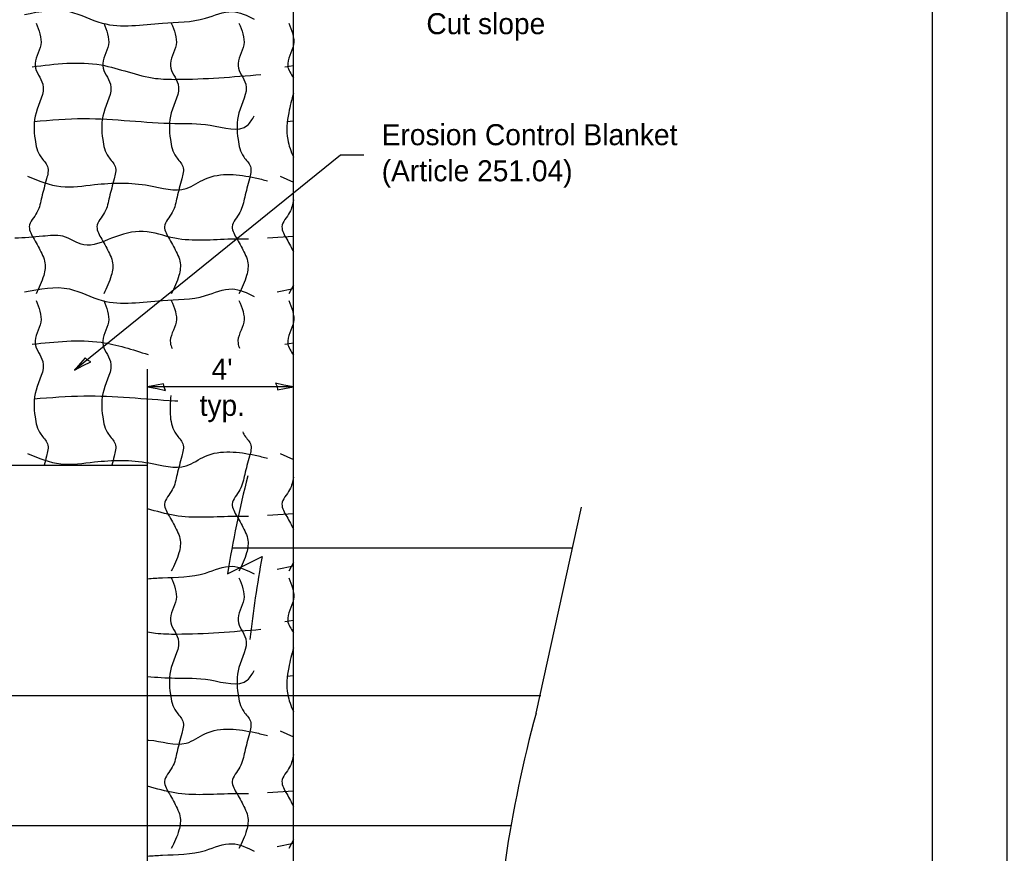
# Model space of a CAD drawing. Extents: x 0 to 2.83, y -0.12 to 1.83.
# Drawn here: x 2.286 to 2.833, y 0.745 to 1.207 of the extents above; entities that cross this region are included whole.
import ezdxf

# ---------------------------------------------------------------- set-up
doc = ezdxf.new("R2010")
doc.units = 0
for name, color, linetype in [('RD_Pr_Roadway_Dimensions', 7, 'Continuous'), ('RD_Pr_Roadway_Notes', 7, 'Continuous'), ('SH_General_Details', 7, 'Continuous'), ('SH_Printer_Plotting_Border', 7, 'Continuous')]:
    doc.layers.add(name, color=color, linetype=linetype)

msp = doc.modelspace()

# ---------------------------------------------------------------- linework, layer by layer
at = {"layer": 'RD_Pr_Roadway_Dimensions'}
for p, q in [((2.3567476301459562, 0.9405844182575739), (2.3567476301459562, 1.0129527515771486)), ((2.4377476301459566, 1.003084418257574), (2.3567476301459562, 1.003084418257574))]:
    msp.add_line(p, q, dxfattribs=at)
for points in [[(2.3667456301322174, 1.0009924182499446), (2.3659316301410986, 1.0029144182408847), (2.3656176301306084, 1.004756418248514), (2.3617476301459566, 1.003950418254236), (2.3567476301459562, 1.003084418257574), (2.3620816301373733, 1.0021144182483352)], [(2.427749630140324, 1.0051764182450866), (2.4285636301306974, 1.0032544182541467), (2.428877630141188, 1.0014124182465172), (2.4327476301459563, 1.0022184182407952), (2.4377476301459566, 1.003084418257574), (2.432413630134423, 1.004054418245951)]]:
    msp.add_lwpolyline(points, close=True, dxfattribs=at)
at = {"layer": 'RD_Pr_Roadway_Notes'}
for p, q in [((2.4636509634723858, 1.131516084909687), (2.316332630144615, 1.012316084921608)), ((2.476607630140145, 1.131516084909687), (2.4636509634723858, 1.131516084909687))]:
    msp.add_line(p, q, dxfattribs=at)
msp.add_lwpolyline([(2.3254209107032016, 1.0169786619345345), (2.3235791467493367, 1.017960795084635), (2.3221764008073107, 1.0191952438953018), (2.319674872524102, 1.016134379288057), (2.316332630144615, 1.012316084921608), (2.3210893922319604, 1.0149171751345194)], close=True, dxfattribs=at)
at = {"layer": 'SH_General_Details'}
for p, q in [((2.833327666666666, 0), (2.833327666666666, 1.8333333334922792)), ((2.4377476301459566, 0.49455108491579663), (2.4377476301459566, 1.2449927515784895)), ((2.4328892967967284, 1.1804127515758074), (2.4377476301459566, 1.1812010849120713)), ((2.4339459634689584, 1.1501727515856421), (2.4377476301459566, 1.1505810849073028)), ((2.430234296805222, 1.1199327515761055), (2.4377476301459566, 1.1164660849178827)), ((2.4377476301459566, 1.0864560849073028), (2.423340963470001, 1.085447751581917)), ((2.428644296812077, 1.0557410849134123), (2.4377476301459566, 1.057659418245653)), ((2.4377476301459566, 1.0594810849229492), (2.435010963466574, 1.0546760849157966)), ((2.4328892967967284, 1.0267010849120712), (2.4377476301459566, 1.027487751583258)), ((2.430234296805222, 0.9662210849131144), (2.4377476301459566, 0.9627544182541466)), ((1.9247476301459565, 0.959746084908644), (2.3567476301459562, 0.959746084908644)), ((2.3567476301459562, 0.5949460849168398), (2.3567476301459562, 0.959746084908644)), ((2.5721226301459565, 0.8221660849253334), (2.5974176301425294, 0.93634275158296)), ((2.4377476301459566, 0.9327444182435668), (2.423340963470001, 0.9317360849181808)), ((2.4010326301326943, 0.89946775158296), (2.420239296800454, 0.9091177515784896)), ((2.4039526301292673, 0.9138610849181807), (2.592435963478495, 0.9138610849181807)), ((2.428644296812077, 0.9020277515853442), (2.4377476301459566, 0.9039460849168397)), ((2.4377476301459566, 0.9057694182398416), (2.435010963466574, 0.9009627515877283)), ((2.4328892967967284, 0.872987751583258), (2.4377476301459566, 0.8737760849202669)), ((2.4339459634689584, 0.8427477515737213), (2.4377476301459566, 0.8431560849154985)), ((1.9247476301459565, 0.8319460849168396), (2.3567476301459562, 0.8319460849168396)), ((2.3567476301459562, 0.8319460849168396), (2.574850963460465, 0.8319460849168396)), ((2.430234296805222, 0.8125077515843011), (2.4377476301459566, 0.8090410849253333)), ((2.4377476301459566, 0.7790310849154986), (2.423340963470001, 0.7780227515901126)), ((1.9247476301459565, 0.7599460849168397), (2.3567476301459562, 0.7599460849168397)), ((2.3567476301459562, 0.7599460849168397), (2.558214296804924, 0.7599460849168397)), ((2.428644296812077, 0.7483160849216081), (2.4377476301459566, 0.7502344182531036)), ((2.4377476301459566, 0.7520560849110283), (2.435010963466574, 0.7472510849239923))]:
    msp.add_line(p, q, dxfattribs=at)
msp.add_lwpolyline([(0.16666099999999995, 1.791666666825613), (2.791661000019868, 1.791666666825613), (2.791661000019868, 0.04166666682561239), (0.16666099999999995, 0.04166666682561239)], close=True, dxfattribs=at)
for centre, start, end in [((3.099704170134474, 0.7827947528565921), 166.03945555555555, 170.51942499999998), ((3.117477480616976, 0.7841687790157891), 169.8401555555556, 173.60609166666677), ((3.2557533980874314, 0.6366918605568506), 164.82066111111112, 178.24052500000002)]:
    msp.add_arc(centre, 0.7083449831761316, start, end, dxfattribs=at)
for points in [[(2.288589296804924, 1.2094527515771485), (2.3135259634723857, 1.2110427515904105), (2.3315642968086494, 1.2046760849157965), (2.3649842968052224, 1.2046760849157965), (2.3888559634750677, 1.207331084907303), (2.403714296804924, 1.2110427515904105), (2.415915963477452, 1.206797751585642)], [(2.2949559634795382, 1.2046760849157965), (2.2976109634702993, 1.1926160849134124), (2.294424296802838, 1.1809460849168396), (2.2986692968076063, 1.1708660849134125), (2.2949559634795382, 1.1549510849120712), (2.294424296802838, 1.14009275158296), (2.2976109634702993, 1.1305460849205649), (2.3013242967991125, 1.1252360849181808), (2.300790963477452, 1.11834275158296), (2.2981359634665743, 1.1082627515795327), (2.295489296800454, 1.0997727515901126), (2.2912442967956856, 1.091816084921608), (2.2938909634618057, 1.0849160849253334), (2.2981359634665743, 1.0769577515924966), (2.2997259634604648, 1.0727210849131144), (2.29920096346419, 1.064756084919224), (2.2949559634795382, 1.0546760849157966)], [(2.3324559634795383, 1.2046760849157965), (2.3351109634702993, 1.1926160849134124), (2.331924296802838, 1.1809460849168396), (2.3361692968076064, 1.1708660849134125), (2.3324559634795383, 1.1549510849120712), (2.331924296802838, 1.14009275158296), (2.3351109634702993, 1.1305460849205649), (2.3388242967991126, 1.1252360849181808), (2.338290963477452, 1.11834275158296), (2.335635963466574, 1.1082627515795327), (2.332989296800454, 1.0997727515901126), (2.3287442967956853, 1.091816084921608), (2.3313909634618057, 1.0849160849253334), (2.335635963466574, 1.0769577515924966), (2.337225963460465, 1.0727210849131144), (2.3367009634641898, 1.064756084919224), (2.3324559634795383, 1.0546760849157966)], [(2.369955963479538, 1.2046760849157965), (2.3726109634702994, 1.1926160849134124), (2.369424296802838, 1.1809460849168396), (2.3736692968076065, 1.1708660849134125), (2.369955963479538, 1.1549510849120712), (2.369424296802838, 1.14009275158296), (2.3726109634702994, 1.1305460849205649), (2.3763242967991127, 1.1252360849181808), (2.375790963477452, 1.11834275158296), (2.373135963466574, 1.1082627515795327), (2.3704892968004536, 1.0997727515901126), (2.3662442967956854, 1.091816084921608), (2.368890963461806, 1.0849160849253334), (2.373135963466574, 1.0769577515924966), (2.3747259634604645, 1.0727210849131144), (2.37420096346419, 1.064756084919224), (2.369955963479538, 1.0546760849157966)], [(2.407455963479538, 1.2046760849157965), (2.4101109634702995, 1.1926160849134124), (2.406924296802838, 1.1809460849168396), (2.411169296807606, 1.1708660849134125), (2.407455963479538, 1.1549510849120712), (2.406924296802838, 1.14009275158296), (2.4101109634702995, 1.1305460849205649), (2.413824296799113, 1.1252360849181808), (2.413290963477452, 1.11834275158296), (2.410635963466574, 1.1082627515795327), (2.4079892968004537, 1.0997727515901126), (2.4037442967956855, 1.091816084921608), (2.406390963461806, 1.0849160849253334), (2.410635963466574, 1.0769577515924966), (2.4122259634604646, 1.0727210849131144), (2.41170096346419, 1.064756084919224), (2.407455963479538, 1.0546760849157966)], [(2.435010963466574, 1.2046760849157965), (2.437665963477452, 1.1926160849134124), (2.4344792968099904, 1.1809460849168396), (2.4377476301459566, 1.1743127515914535)], [(2.2928342968096924, 1.1804127515758074), (2.3310309634676174, 1.1814777515734232), (2.361270963477154, 1.174046084920565), (2.372940963473727, 1.1735127515795327), (2.4196292968062654, 1.1761677515904105)], [(2.4377476301459566, 1.1658794182541465), (2.435010963466574, 1.1549510849120712), (2.4344792968099904, 1.14009275158296), (2.437665963477452, 1.1305460849205649), (2.4377476301459566, 1.1303727515737212)], [(2.2938909634618057, 1.1501727515856421), (2.321484296805222, 1.1517627515795328), (2.371884296801497, 1.1491160849134123), (2.3915109634665743, 1.1480510849157965), (2.4122042967943442, 1.1480510849157965), (2.415915963477452, 1.1533527515734232)], [(2.29017929679807, 1.1199327515761055), (2.3087492968110337, 1.1140977515781916), (2.327319296803881, 1.1151560849154984), (2.3575592967933012, 1.1146310849192238), (2.3782442967956854, 1.1130410849253334), (2.3888559634750677, 1.11834275158296), (2.416449296799113, 1.1188760849239923), (2.423340963470001, 1.117277751585344)], [(2.4377476301459566, 1.1067477515737212), (2.435544296807606, 1.0997727515901126), (2.431299296802838, 1.091816084921608), (2.4339459634689584, 1.0849160849253334), (2.4377476301459566, 1.0778410849178828)], [(2.4127292968099905, 1.0849160849253334), (2.403180963463147, 1.0849160849253334), (2.371884296801497, 1.085447751581917), (2.3543709634607626, 1.0891610849107303), (2.336865963465531, 1.085447751581917), (2.321484296805222, 1.0817360849181807), (2.309805963463147, 1.0865127515795328), (2.2986692968076063, 1.0865127515795328), (2.283285963462849, 1.085447751581917)], [(2.288589296804924, 1.0557410849134123), (2.3135259634723857, 1.057331084907303), (2.3315642968086494, 1.0509627515877282), (2.3649842968052224, 1.0509627515877282), (2.3888559634750677, 1.0536177515784897), (2.403714296804924, 1.057331084907303), (2.415915963477452, 1.053086084922651)], [(2.2949559634795382, 1.0509627515877282), (2.2976109634702993, 1.0389027515853442), (2.294424296802838, 1.0272327515880264), (2.2986692968076063, 1.0171527515853442), (2.2949559634795382, 1.001237751583258), (2.294424296802838, 0.9863810849192238), (2.2976109634702993, 0.9768327515924967), (2.3013242967991125, 0.9715227515901125), (2.300790963477452, 0.9646310849192239), (2.299549296802838, 0.959746084908644)], [(2.3324559634795383, 1.0509627515877282), (2.3351109634702993, 1.0389027515853442), (2.331924296802838, 1.0272327515880264), (2.3361692968076064, 1.0171527515853442), (2.3324559634795383, 1.001237751583258), (2.331924296802838, 0.9863810849192238), (2.3351109634702993, 0.9768327515924967), (2.3388242967991126, 0.9715227515901125), (2.338290963477452, 0.9646310849192239), (2.337049296802838, 0.959746084908644)], [(2.369955963479538, 1.0509627515877282), (2.3726109634702994, 1.0389027515853442), (2.369424296802838, 1.0272327515880264), (2.3703559634750677, 1.0243194182517625)], [(2.407455963479538, 1.0509627515877282), (2.4101109634702995, 1.0389027515853442), (2.406924296802838, 1.0272327515880264), (2.4077742968073084, 1.0244660849178828)], [(2.435010963466574, 1.0509627515877282), (2.437665963477452, 1.0389027515853442), (2.4344792968099904, 1.0272327515880264), (2.4377476301459566, 1.020601084908346)], [(2.2928342968096924, 1.0267010849120712), (2.3310309634676174, 1.027766084909687), (2.3571126301353766, 1.0209527515771486)], [(2.2938909634618057, 0.9964610849226512), (2.321484296805222, 0.9980510849157966), (2.371884296801497, 0.9954027515853442), (2.3734759634604647, 0.9953177515866852)], [(2.3696492968073084, 0.9983244182469941), (2.369424296802838, 0.9863810849192238), (2.3726109634702994, 0.9768327515924967), (2.3763242967991127, 0.9715227515901125), (2.375790963477452, 0.9646310849192239), (2.373135963466574, 0.9545510849157965), (2.3704892968004536, 0.9460610849062598), (2.3662442967956854, 0.9381027515734233), (2.368890963461806, 0.9312027515771485), (2.373135963466574, 0.923246084908644), (2.3747259634604645, 0.919007751584301), (2.37420096346419, 0.9110427515904106), (2.369955963479538, 0.9009627515877283)], [(2.4095526301329926, 0.9780977515781916), (2.4101109634702995, 0.9768327515924967), (2.413824296799113, 0.9715227515901125), (2.413290963477452, 0.9646310849192239), (2.410635963466574, 0.9545510849157965), (2.4079892968004537, 0.9460610849062598), (2.4037442967956855, 0.9381027515734233), (2.406390963461806, 0.9312027515771485), (2.410635963466574, 0.923246084908644), (2.4122259634604646, 0.919007751584301), (2.41170096346419, 0.9110427515904106), (2.407455963479538, 0.9009627515877283)], [(2.29017929679807, 0.9662210849131144), (2.3087492968110337, 0.9603860849144554), (2.327319296803881, 0.9614427515866852), (2.3575592967933012, 0.9609177515904106), (2.3782442967956854, 0.9593277515771486), (2.3888559634750677, 0.9646310849192239), (2.416449296799113, 0.9651627515758074), (2.423340963470001, 0.963566084921608)], [(2.4377476301459566, 0.9530360849107302), (2.435544296807606, 0.9460610849062598), (2.431299296802838, 0.9381027515734233), (2.4339459634689584, 0.9312027515771485), (2.4377476301459566, 0.9241294182541466)], [(2.4127292968099905, 0.9312027515771485), (2.403180963463147, 0.9312027515771485), (2.371884296801497, 0.9317360849181808), (2.3567476301459562, 0.9355510849157966)], [(2.3567476301459562, 0.8967694182398416), (2.3649842968052224, 0.8972510849239922), (2.3888559634750677, 0.8999060849154986), (2.403714296804924, 0.9036177515784897), (2.415915963477452, 0.8993727515737212)], [(2.369955963479538, 0.8972510849239922), (2.3726109634702994, 0.885191084921608), (2.369424296802838, 0.8735210849250353), (2.3736692968076065, 0.8634410849216081), (2.369955963479538, 0.8475260849202669), (2.369424296802838, 0.8326677515904105), (2.3726109634702994, 0.823121084908644), (2.3763242967991127, 0.8178110849062599), (2.375790963477452, 0.8109177515904106), (2.373135963466574, 0.8008377515877283), (2.3704892968004536, 0.7923477515781916), (2.3662442967956854, 0.7843910849096871), (2.368890963461806, 0.7774910849134125), (2.373135963466574, 0.7695327515805758), (2.3747259634604645, 0.765296084920565), (2.37420096346419, 0.7573310849073029), (2.369955963479538, 0.7472510849239923)], [(2.407455963479538, 0.8972510849239922), (2.4101109634702995, 0.885191084921608), (2.406924296802838, 0.8735210849250353), (2.411169296807606, 0.8634410849216081), (2.407455963479538, 0.8475260849202669), (2.406924296802838, 0.8326677515904105), (2.4101109634702995, 0.823121084908644), (2.413824296799113, 0.8178110849062599), (2.413290963477452, 0.8109177515904106), (2.410635963466574, 0.8008377515877283), (2.4079892968004537, 0.7923477515781916), (2.4037442967956855, 0.7843910849096871), (2.406390963461806, 0.7774910849134125), (2.410635963466574, 0.7695327515805758), (2.4122259634604646, 0.765296084920565), (2.41170096346419, 0.7573310849073029), (2.407455963479538, 0.7472510849239923)], [(2.435010963466574, 0.8972510849239922), (2.437665963477452, 0.885191084921608), (2.4344792968099904, 0.8735210849250353), (2.4377476301459566, 0.8668877515795327)], [(2.3567476301459562, 0.8673127515914536), (2.361270963477154, 0.8666210849086441), (2.372940963473727, 0.8660877515877283), (2.4196292968062654, 0.8687427515784896)], [(2.4377476301459566, 0.8584544182422257), (2.435010963466574, 0.8475260849202669), (2.4344792968099904, 0.8326677515904105), (2.437665963477452, 0.823121084908644), (2.4377476301459566, 0.8229477515819169)], [(2.3567476301459562, 0.8424994182589151), (2.371884296801497, 0.841691084921608), (2.3915109634665743, 0.8406260849239923), (2.4122042967943442, 0.8406260849239923), (2.415915963477452, 0.8459277515808739)], [(2.3567476301459562, 0.807226084908346), (2.3575592967933012, 0.807206084907303), (2.3782442967956854, 0.8056160849134124), (2.3888559634750677, 0.8109177515904106), (2.416449296799113, 0.8114510849120713), (2.423340963470001, 0.8098527515734232)], [(2.4377476301459566, 0.7993227515819169), (2.435544296807606, 0.7923477515781916), (2.431299296802838, 0.7843910849096871), (2.4339459634689584, 0.7774910849134125), (2.4377476301459566, 0.7704160849253333)], [(2.4127292968099905, 0.7774910849134125), (2.403180963463147, 0.7774910849134125), (2.371884296801497, 0.7780227515901126), (2.3567476301459562, 0.7818394182528056)], [(2.3567476301459562, 0.7430560849110283), (2.3649842968052224, 0.7435377515758074), (2.3888559634750677, 0.7461927515866853), (2.403714296804924, 0.7499060849154986), (2.415915963477452, 0.7456610849107302)]]:
    msp.add_spline(points, degree=3, dxfattribs=at)
at = {"layer": 'SH_Printer_Plotting_Border'}
msp.add_lwpolyline([(-5.666646798514799e-06, 0), (2.8333276668454803, 0), (2.8333276668454803, 1.8333333334922792), (-5.666646798514799e-06, 1.8333333334922792)], close=True, dxfattribs=at)

# ---------------------------------------------------------------- texts
at = {"layer": 'RD_Pr_Roadway_Dimensions'}
for s, p in [("4'", (2.392271190842776, 1.0069810849229492)), ('typ.', (2.3856434854406463, 0.9869810815903044))]:
    msp.add_text(s, height=0.011666669999999999, dxfattribs=at).set_placement(p)
at = {"layer": 'RD_Pr_Roadway_Notes'}
for s, p in [('Cut slope', (2.511330963479538, 1.1985244182551897)), ('Erosion Control Blanket', (2.48657596346419, 1.1369927515784897)), ('(Article 251.04)', (2.48657596346419, 1.1169927515784897))]:
    msp.add_text(s, height=0.011666669999999999, dxfattribs=at).set_placement(p)

doc.saveas('drawing.dxf')
